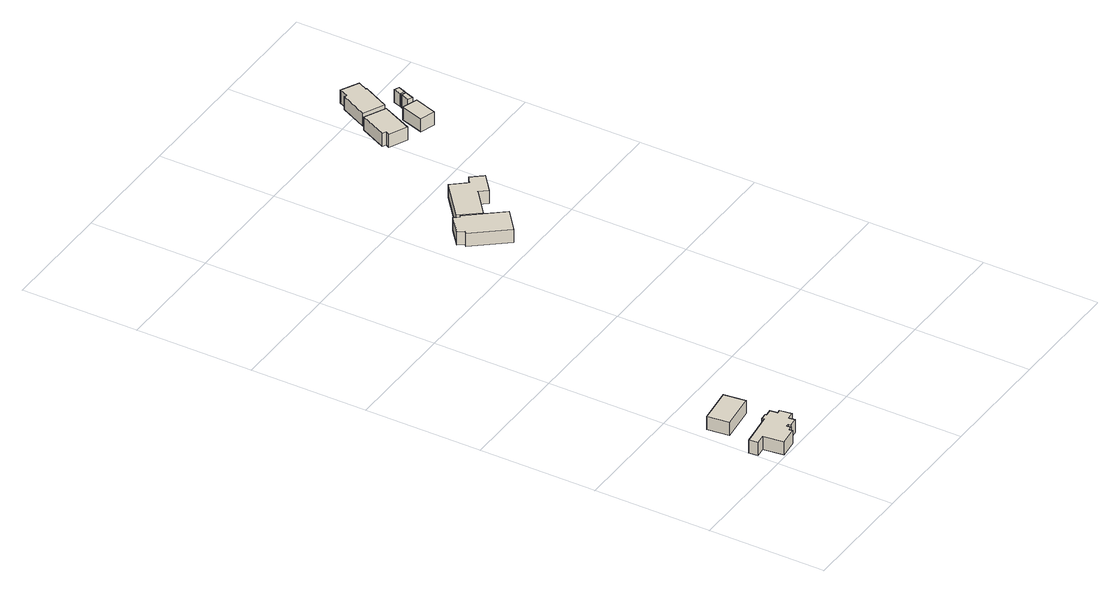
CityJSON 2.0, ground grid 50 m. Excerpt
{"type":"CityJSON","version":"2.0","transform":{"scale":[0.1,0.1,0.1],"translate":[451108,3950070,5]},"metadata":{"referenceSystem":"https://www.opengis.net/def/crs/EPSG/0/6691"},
"CityObjects":{
"building1":{"type":"Building","attributes":{"Height.highReference":"highestRoofEdge","Height.lowReference":"lowestGroundPoint","Height.status":"measured","measuredHeight":-9999,"class":"3001","usage":"461","storeysAboveGround":9999,"BuildingDetailAttribute.buildingRoofEdgeArea":213.5,"BuildingDetailAttribute.urbanPlanType":"21","BuildingDetailAttribute.districtsAndZonesType":"0","BuildingDetailAttribute.landUseType":"231","BuildingDetailAttribute.specifiedBuildingCoverageRate":-9999,"BuildingDetailAttribute.specifiedFloorAreaRate":-9999,"BuildingDetailAttribute.surveyYear":"0001-01-01","BuildingIDAttribute.prefecture":"12","BuildingIDAttribute.city":"12347"},"geometry":[{"type":"Solid","lod":"1","boundaries":[[[[0,1,2,3,4,5,6,7,8,9,10,11,12,13,14,15,16,17,18,19]],[[18,20,21,19]],[[17,22,20,18]],[[16,23,22,17]],[[15,24,23,16]],[[14,25,24,15]],[[13,26,25,14]],[[12,27,26,13]],[[11,28,27,12]],[[10,29,28,11]],[[9,30,29,10]],[[8,31,30,9]],[[7,32,31,8]],[[6,33,32,7]],[[5,34,33,6]],[[4,35,34,5]],[[3,36,35,4]],[[2,37,36,3]],[[1,38,37,2]],[[0,39,38,1]],[[19,21,39,0]],[[20,22,23,24,25,26,27,28,29,30,31,32,33,34,35,36,37,38,39,21]]]]}]},
"building2":{"type":"Building","attributes":{"Height.highReference":"highestRoofEdge","Height.lowReference":"lowestGroundPoint","Height.status":"measured","measuredHeight":-9999,"class":"3001","usage":"461","storeysAboveGround":9999,"BuildingDetailAttribute.buildingRoofEdgeArea":147.9,"BuildingDetailAttribute.urbanPlanType":"21","BuildingDetailAttribute.districtsAndZonesType":"0","BuildingDetailAttribute.landUseType":"231","BuildingDetailAttribute.specifiedBuildingCoverageRate":-9999,"BuildingDetailAttribute.specifiedFloorAreaRate":-9999,"BuildingDetailAttribute.surveyYear":"0001-01-01","BuildingIDAttribute.prefecture":"12","BuildingIDAttribute.city":"12347"},"geometry":[{"type":"Solid","lod":"1","boundaries":[[[[40,41,42,43]],[[42,44,45,43]],[[41,46,44,42]],[[40,47,46,41]],[[43,45,47,40]],[[44,46,47,45]]]]}]},
"building3":{"type":"Building","attributes":{"LandSlideRiskAttribute.description":"1","LandSlideRiskAttribute.areaType":"4","Height.highReference":"highestRoofEdge","Height.lowReference":"lowestGroundPoint","Height.status":"measured","measuredHeight":-9999,"class":"3001","usage":"461","storeysAboveGround":9999,"BuildingDetailAttribute.buildingRoofEdgeArea":245.8,"BuildingDetailAttribute.urbanPlanType":"21","BuildingDetailAttribute.districtsAndZonesType":"0","BuildingDetailAttribute.landUseType":"213","BuildingDetailAttribute.specifiedBuildingCoverageRate":-9999,"BuildingDetailAttribute.specifiedFloorAreaRate":-9999,"BuildingDetailAttribute.surveyYear":"0001-01-01","BuildingIDAttribute.prefecture":"12","BuildingIDAttribute.city":"12347"},"geometry":[{"type":"Solid","lod":"1","boundaries":[[[[48,49,50,51,52,53,54,55]],[[54,56,57,55]],[[53,58,56,54]],[[52,59,58,53]],[[51,60,59,52]],[[50,61,60,51]],[[49,62,61,50]],[[48,63,62,49]],[[55,57,63,48]],[[56,58,59,60,61,62,63,57]]]]}]},
"building4":{"type":"Building","attributes":{"LandSlideRiskAttribute.description":"1","LandSlideRiskAttribute.areaType":"4","Height.highReference":"highestRoofEdge","Height.lowReference":"lowestGroundPoint","Height.status":"measured","measuredHeight":-9999,"class":"3001","usage":"461","storeysAboveGround":9999,"BuildingDetailAttribute.buildingRoofEdgeArea":253.5,"BuildingDetailAttribute.urbanPlanType":"21","BuildingDetailAttribute.districtsAndZonesType":"0","BuildingDetailAttribute.landUseType":"213","BuildingDetailAttribute.specifiedBuildingCoverageRate":-9999,"BuildingDetailAttribute.specifiedFloorAreaRate":-9999,"BuildingDetailAttribute.surveyYear":"0001-01-01","BuildingIDAttribute.prefecture":"12","BuildingIDAttribute.city":"12347"},"geometry":[{"type":"Solid","lod":"1","boundaries":[[[[64,65,66,67,68,69,70,71]],[[70,72,73,71]],[[69,74,72,70]],[[68,75,74,69]],[[67,76,75,68]],[[66,77,76,67]],[[65,78,77,66]],[[64,79,78,65]],[[71,73,79,64]],[[72,74,75,76,77,78,79,73]]]]}]},
"building5":{"type":"Building","attributes":{"LandSlideRiskAttribute.description":"1","LandSlideRiskAttribute.areaType":"4","Height.highReference":"highestRoofEdge","Height.lowReference":"lowestGroundPoint","Height.status":"measured","measuredHeight":-9999,"class":"3001","usage":"461","storeysAboveGround":9999,"BuildingDetailAttribute.buildingRoofEdgeArea":145.2,"BuildingDetailAttribute.urbanPlanType":"21","BuildingDetailAttribute.districtsAndZonesType":"0","BuildingDetailAttribute.landUseType":"211","BuildingDetailAttribute.specifiedBuildingCoverageRate":-9999,"BuildingDetailAttribute.specifiedFloorAreaRate":-9999,"BuildingDetailAttribute.surveyYear":"0001-01-01","BuildingIDAttribute.prefecture":"12","BuildingIDAttribute.city":"12347"},"geometry":[{"type":"Solid","lod":"1","boundaries":[[[[80,81,82,83,84,85]],[[84,86,87,85]],[[83,88,86,84]],[[82,89,88,83]],[[81,90,89,82]],[[80,91,90,81]],[[85,87,91,80]],[[86,88,89,90,91,87]]]]}]},
"building6":{"type":"Building","attributes":{"LandSlideRiskAttribute.description":"1","LandSlideRiskAttribute.areaType":"4","Height.highReference":"highestRoofEdge","Height.lowReference":"lowestGroundPoint","Height.status":"measured","measuredHeight":-9999,"class":"3001","usage":"461","storeysAboveGround":9999,"BuildingDetailAttribute.buildingRoofEdgeArea":161.8,"BuildingDetailAttribute.urbanPlanType":"21","BuildingDetailAttribute.districtsAndZonesType":"0","BuildingDetailAttribute.landUseType":"211","BuildingDetailAttribute.specifiedBuildingCoverageRate":-9999,"BuildingDetailAttribute.specifiedFloorAreaRate":-9999,"BuildingDetailAttribute.surveyYear":"0001-01-01","BuildingIDAttribute.prefecture":"12","BuildingIDAttribute.city":"12347"},"geometry":[{"type":"Solid","lod":"1","boundaries":[[[[92,93,94,95,96,97,98,99]],[[98,100,101,99]],[[97,102,100,98]],[[96,103,102,97]],[[95,104,103,96]],[[94,105,104,95]],[[93,106,105,94]],[[92,107,106,93]],[[99,101,107,92]],[[100,102,103,104,105,106,107,101]]]]}]},
"building7":{"type":"Building","attributes":{"LandSlideRiskAttribute.description":"1","LandSlideRiskAttribute.areaType":"3","Height.highReference":"highestRoofEdge","Height.lowReference":"lowestGroundPoint","Height.status":"measured","measuredHeight":-9999,"class":"3001","usage":"461","storeysAboveGround":9999,"BuildingDetailAttribute.buildingRoofEdgeArea":68.7,"BuildingDetailAttribute.urbanPlanType":"21","BuildingDetailAttribute.districtsAndZonesType":"0","BuildingDetailAttribute.landUseType":"211","BuildingDetailAttribute.specifiedBuildingCoverageRate":-9999,"BuildingDetailAttribute.specifiedFloorAreaRate":-9999,"BuildingDetailAttribute.surveyYear":"0001-01-01","BuildingIDAttribute.prefecture":"12","BuildingIDAttribute.city":"12347"},"geometry":[{"type":"Solid","lod":"1","boundaries":[[[[108,109,110,111]],[[110,112,113,111]],[[109,114,112,110]],[[108,115,114,109]],[[111,113,115,108]],[[112,114,115,113]]]]}]},
"building8":{"type":"Building","attributes":{"LandSlideRiskAttribute.description":"1","LandSlideRiskAttribute.areaType":"3","Height.highReference":"highestRoofEdge","Height.lowReference":"lowestGroundPoint","Height.status":"measured","measuredHeight":-9999,"class":"3001","usage":"461","storeysAboveGround":9999,"BuildingDetailAttribute.buildingRoofEdgeArea":8.7,"BuildingDetailAttribute.urbanPlanType":"21","BuildingDetailAttribute.districtsAndZonesType":"0","BuildingDetailAttribute.landUseType":"211","BuildingDetailAttribute.specifiedBuildingCoverageRate":-9999,"BuildingDetailAttribute.specifiedFloorAreaRate":-9999,"BuildingDetailAttribute.surveyYear":"0001-01-01","BuildingIDAttribute.prefecture":"12","BuildingIDAttribute.city":"12347"},"geometry":[{"type":"Solid","lod":"1","boundaries":[[[[116,117,118,119]],[[118,120,121,119]],[[117,122,120,118]],[[116,123,122,117]],[[119,121,123,116]],[[120,122,123,121]]]]}]},
"building9":{"type":"Building","attributes":{"LandSlideRiskAttribute.description":"1","LandSlideRiskAttribute.areaType":"3","Height.highReference":"highestRoofEdge","Height.lowReference":"lowestGroundPoint","Height.status":"measured","measuredHeight":-9999,"class":"3001","usage":"461","storeysAboveGround":9999,"BuildingDetailAttribute.buildingRoofEdgeArea":7.8,"BuildingDetailAttribute.urbanPlanType":"21","BuildingDetailAttribute.districtsAndZonesType":"0","BuildingDetailAttribute.landUseType":"211","BuildingDetailAttribute.specifiedBuildingCoverageRate":-9999,"BuildingDetailAttribute.specifiedFloorAreaRate":-9999,"BuildingDetailAttribute.surveyYear":"0001-01-01","BuildingIDAttribute.prefecture":"12","BuildingIDAttribute.city":"12347"},"geometry":[{"type":"Solid","lod":"1","boundaries":[[[[124,125,126,127]],[[126,128,129,127]],[[125,130,128,126]],[[124,131,130,125]],[[127,129,131,124]],[[128,130,131,129]]]]}]}
},
"vertices":[
[148,148,1],[147,157,1],[177,161,1],[178,154,1],[206,158,1],[210,125,1],[226,128,1],[233,77,1],[202,73,1],[205,46,1],[168,41,1],[166,54,1],[154,53,1],[157,35,1],[139,33,1],[141,19,1],[62,8,1],[50,96,1],[8,90,1],[3,128,1],[8,90,61],[3,128,61],[50,96,61],[62,8,61],[141,19,61],[139,33,61],[157,35,61],[154,53,61],[166,54,61],[168,41,61],[205,46,61],[202,73,61],[233,77,61],[226,128,61],[210,125,61],[206,158,61],[178,154,61],[177,161,61],[147,157,61],[148,148,61],
[202,359,3],[214,265,3],[61,245,3],[49,340,3],[61,245,63],[49,340,63],[214,265,63],[202,359,63],
[584,1712,10],[595,1721,10],[574,1746,10],[648,1806,10],[666,1784,10],[672,1789,10],[790,1645,10],[699,1570,10],[790,1645,70],[699,1570,70],[672,1789,70],[666,1784,70],[648,1806,70],[574,1746,70],[595,1721,70],[584,1712,70],
[665,1801,12],[819,1928,12],[871,1865,12],[898,1887,12],[939,1838,12],[864,1777,12],[837,1810,12],[730,1722,12],[837,1810,72],[730,1722,72],[864,1777,72],[939,1838,72],[898,1887,72],[871,1865,72],[819,1928,72],[665,1801,72],
[1038,2237,26],[962,2274,26],[970,2290,26],[954,2298,26],[1010,2412,26],[1101,2368,26],[1010,2412,86],[1101,2368,86],[954,2298,86],[970,2290,86],[962,2274,86],[1038,2237,86],
[1027,2427,27],[1084,2542,27],[1093,2537,27],[1112,2575,27],[1187,2537,27],[1168,2497,27],[1171,2495,27],[1116,2383,27],[1171,2495,87],[1116,2383,87],[1168,2497,87],[1187,2537,87],[1112,2575,87],[1093,2537,87],[1084,2542,87],[1027,2427,87],
[1187,2209,15],[1123,2230,15],[1154,2327,15],[1219,2306,15],[1154,2327,75],[1219,2306,75],[1123,2230,75],[1187,2209,75],
[1213,2369,19],[1233,2362,19],[1219,2324,19],[1199,2332,19],[1219,2324,79],[1199,2332,79],[1233,2362,79],[1213,2369,79],
[1228,2409,19],[1249,2401,19],[1236,2368,19],[1216,2376,19],[1236,2368,79],[1216,2376,79],[1249,2401,79],[1228,2409,79]
]}
